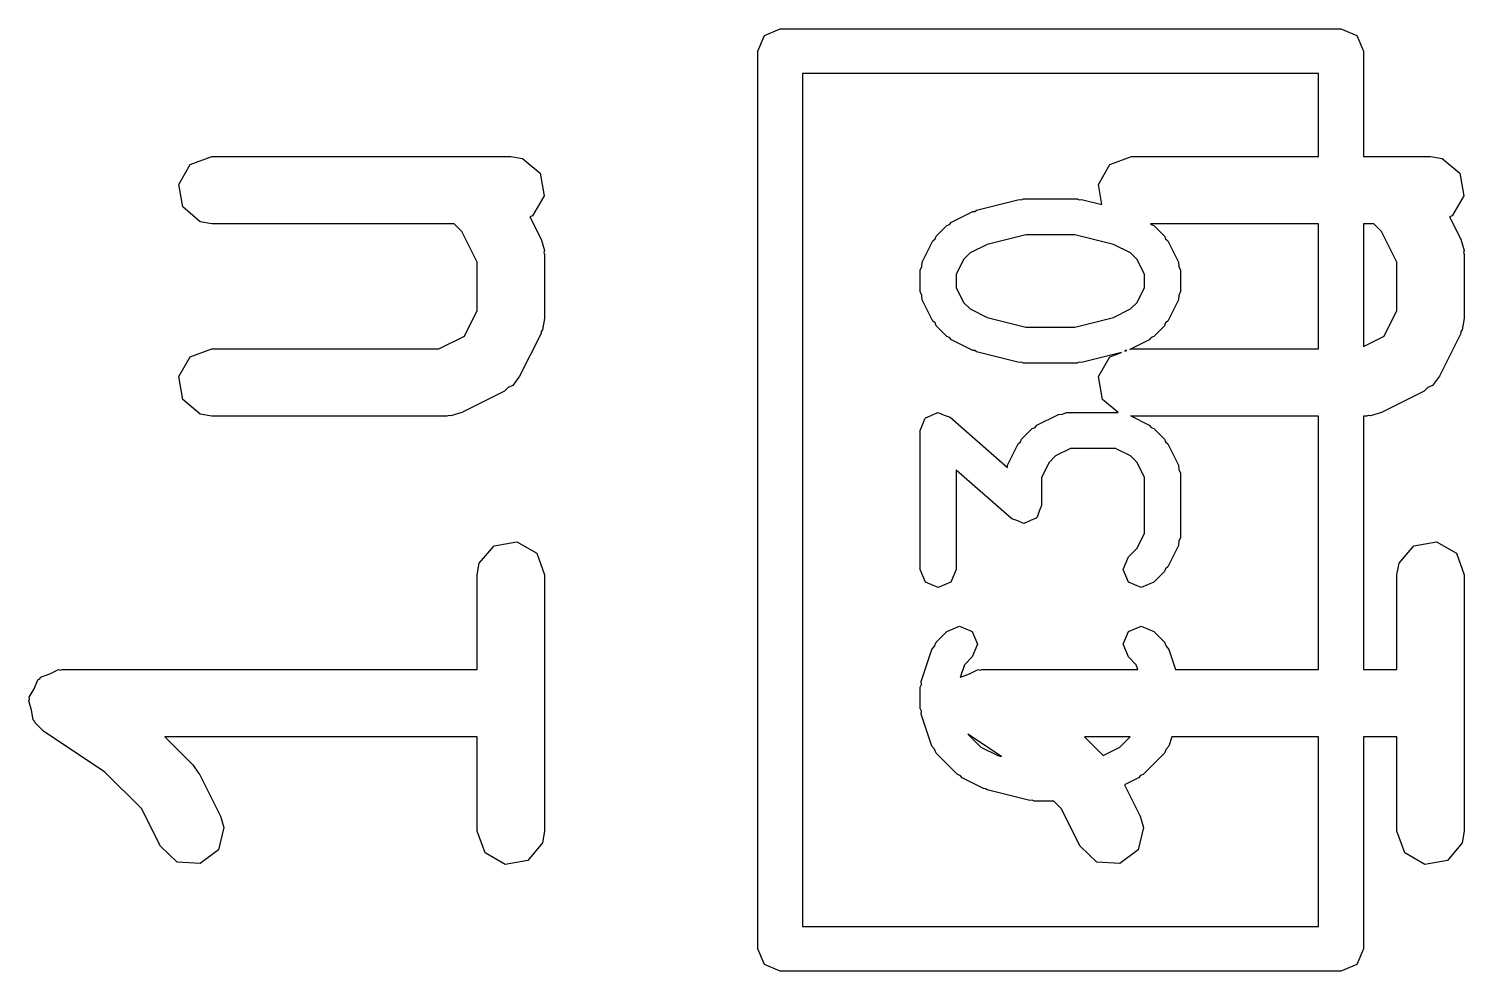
# Model space of a CAD drawing. Extents: x 0.14 to 2.87, y -2.36 to 0.08.
# Drawn here: x 0.3413 to 0.4673, y -1.8693 to -1.7866 of the extents above; entities that cross this region are included whole.
import ezdxf

# ---------------------------------------------------------------- set-up
doc = ezdxf.new("R2010")
doc.units = 0
doc.header["$MEASUREMENT"] = 0
doc.layers.add('BLACK', color=7, linetype='CONTINUOUS')

msp = doc.modelspace()

# ---------------------------------------------------------------- linework, layer by layer
at = {"layer": 'BLACK', "linetype": 'CONTINUOUS'}
for p, q in [((0.405315, -1.78858), (0.405892, -1.78719)), ((0.405892, -1.78719), (0.407283, -1.78661)), ((0.407283, -1.78661), (0.456496, -1.78661)), ((0.456496, -1.78661), (0.457888, -1.78719)), ((0.457888, -1.78719), (0.458465, -1.78858)), ((0.405315, -1.86732), (0.405315, -1.78858)), ((0.458465, -1.78858), (0.458465, -1.79782)), ((0.409252, -1.79055), (0.409252, -1.86535)), ((0.454528, -1.79055), (0.409252, -1.79055)), ((0.454528, -1.79782), (0.454528, -1.79055)), ((0.3545, -1.80026), (0.35551, -1.79851)), ((0.35551, -1.79851), (0.357408, -1.79782)), ((0.357408, -1.79782), (0.383654, -1.79782)), ((0.383654, -1.79782), (0.384664, -1.79799)), ((0.384664, -1.79799), (0.386211, -1.79929)), ((0.435208, -1.80026), (0.436218, -1.79851)), ((0.436218, -1.79851), (0.438116, -1.79782)), ((0.438116, -1.79782), (0.454528, -1.79782)), ((0.458465, -1.79782), (0.464363, -1.79782)), ((0.464363, -1.79782), (0.465373, -1.79799)), ((0.465373, -1.79799), (0.46692, -1.79929)), ((0.386211, -1.79929), (0.386562, -1.80128)), ((0.46692, -1.79929), (0.467271, -1.80128)), ((0.35485, -1.80224), (0.3545, -1.80026)), ((0.386562, -1.80128), (0.385552, -1.80303)), ((0.435522, -1.80204), (0.435208, -1.80026)), ((0.467271, -1.80128), (0.466261, -1.80303)), ((0.356398, -1.80354), (0.35485, -1.80224)), ((0.422318, -1.80358), (0.424193, -1.80264)), ((0.424193, -1.80264), (0.424371, -1.80263)), ((0.424371, -1.80263), (0.424515, -1.80252)), ((0.424515, -1.80252), (0.428265, -1.80158)), ((0.428265, -1.80158), (0.428462, -1.80161)), ((0.428462, -1.80161), (0.428647, -1.80154)), ((0.428647, -1.80154), (0.433334, -1.80154)), ((0.433334, -1.80154), (0.433518, -1.80161)), ((0.433518, -1.80161), (0.433716, -1.80158)), ((0.433716, -1.80158), (0.435522, -1.80204)), ((0.357408, -1.80372), (0.356398, -1.80354)), ((0.378682, -1.80372), (0.357408, -1.80372)), ((0.379353, -1.80439), (0.378682, -1.80372)), ((0.385552, -1.80303), (0.385317, -1.80312)), ((0.385317, -1.80312), (0.386295, -1.80507)), ((0.420971, -1.80481), (0.421909, -1.80387)), ((0.421909, -1.80387), (0.422148, -1.80377)), ((0.422148, -1.80377), (0.422318, -1.80358)), ((0.454528, -1.80372), (0.439786, -1.80372)), ((0.439786, -1.80372), (0.439832, -1.80377)), ((0.439832, -1.80377), (0.440071, -1.80387)), ((0.440071, -1.80387), (0.441009, -1.80481)), ((0.454528, -1.81469), (0.454528, -1.80372)), ((0.45939, -1.80372), (0.458465, -1.80372)), ((0.458465, -1.80372), (0.458465, -1.81448)), ((0.460061, -1.80439), (0.45939, -1.80372)), ((0.466261, -1.80303), (0.466026, -1.80312)), ((0.466026, -1.80312), (0.467004, -1.80507)), ((0.380701, -1.80709), (0.379353, -1.80439)), ((0.386295, -1.80507), (0.386588, -1.80606)), ((0.419739, -1.80709), (0.420676, -1.80522)), ((0.420676, -1.80522), (0.420872, -1.80505)), ((0.420872, -1.80505), (0.420971, -1.80481)), ((0.428841, -1.80469), (0.425447, -1.80554)), ((0.43314, -1.80469), (0.428841, -1.80469)), ((0.436534, -1.80554), (0.43314, -1.80469)), ((0.441009, -1.80481), (0.441108, -1.80505)), ((0.441108, -1.80505), (0.441304, -1.80522)), ((0.441304, -1.80522), (0.442241, -1.80709)), ((0.46141, -1.80709), (0.460061, -1.80439)), ((0.467004, -1.80507), (0.467296, -1.80606)), ((0.386588, -1.80606), (0.386547, -1.80623)), ((0.386547, -1.80623), (0.386607, -1.80639)), ((0.386607, -1.80639), (0.386607, -1.81202)), ((0.423955, -1.80628), (0.423379, -1.80686)), ((0.425447, -1.80554), (0.423955, -1.80628)), ((0.438025, -1.80628), (0.436534, -1.80554)), ((0.438601, -1.80686), (0.438025, -1.80628)), ((0.467296, -1.80606), (0.467255, -1.80623)), ((0.467255, -1.80623), (0.467316, -1.80639)), ((0.467316, -1.80639), (0.467316, -1.81202)), ((0.380701, -1.81132), (0.380701, -1.80709)), ((0.419573, -1.8078), (0.419713, -1.80746)), ((0.419713, -1.80746), (0.419739, -1.80709)), ((0.423379, -1.80686), (0.422722, -1.80817)), ((0.439258, -1.80817), (0.438601, -1.80686)), ((0.442241, -1.80709), (0.442267, -1.80746)), ((0.442267, -1.80746), (0.442407, -1.8078)), ((0.46141, -1.81132), (0.46141, -1.80709)), ((0.419573, -1.80967), (0.419573, -1.8078)), ((0.422722, -1.80817), (0.422722, -1.8093)), ((0.439258, -1.8093), (0.439258, -1.80817)), ((0.442407, -1.8078), (0.442407, -1.80967)), ((0.419713, -1.81001), (0.419573, -1.80967)), ((0.419739, -1.81038), (0.419713, -1.81001)), ((0.422722, -1.8093), (0.423379, -1.81062)), ((0.438601, -1.81062), (0.439258, -1.8093)), ((0.442267, -1.81001), (0.442241, -1.81038)), ((0.442407, -1.80967), (0.442267, -1.81001)), ((0.379579, -1.81357), (0.380701, -1.81132)), ((0.420676, -1.81225), (0.419739, -1.81038)), ((0.423379, -1.81062), (0.423955, -1.81119)), ((0.423955, -1.81119), (0.425447, -1.81194)), ((0.436533, -1.81194), (0.438025, -1.81119)), ((0.438025, -1.81119), (0.438601, -1.81062)), ((0.442241, -1.81038), (0.441304, -1.81225)), ((0.460287, -1.81357), (0.46141, -1.81132)), ((0.386607, -1.81202), (0.386429, -1.81303)), ((0.420872, -1.81242), (0.420676, -1.81225)), ((0.420971, -1.81266), (0.420872, -1.81242)), ((0.421909, -1.8136), (0.420971, -1.81266)), ((0.425447, -1.81194), (0.428841, -1.81279)), ((0.428841, -1.81279), (0.43314, -1.81279)), ((0.43314, -1.81279), (0.436533, -1.81194)), ((0.441009, -1.81266), (0.440071, -1.8136)), ((0.441108, -1.81242), (0.441009, -1.81266)), ((0.441304, -1.81225), (0.441108, -1.81242)), ((0.467316, -1.81202), (0.467138, -1.81303)), ((0.377333, -1.81469), (0.379579, -1.81357)), ((0.386295, -1.81334), (0.384421, -1.81709)), ((0.386315, -1.81316), (0.386295, -1.81334)), ((0.386429, -1.81303), (0.386315, -1.81316)), ((0.422148, -1.8137), (0.421909, -1.8136)), ((0.422318, -1.81389), (0.422148, -1.8137)), ((0.424193, -1.81483), (0.422318, -1.81389)), ((0.439662, -1.81389), (0.43796, -1.81475)), ((0.439832, -1.8137), (0.439662, -1.81389)), ((0.440071, -1.8136), (0.439832, -1.8137)), ((0.458465, -1.81448), (0.460287, -1.81357)), ((0.467004, -1.81334), (0.465129, -1.81709)), ((0.467024, -1.81316), (0.467004, -1.81334)), ((0.467138, -1.81303), (0.467024, -1.81316)), ((0.35551, -1.81538), (0.357408, -1.81469)), ((0.357408, -1.81469), (0.377333, -1.81469)), ((0.424371, -1.81484), (0.424193, -1.81483)), ((0.424515, -1.81495), (0.424371, -1.81484)), ((0.428265, -1.81589), (0.424515, -1.81495)), ((0.437243, -1.81501), (0.433716, -1.81589)), ((0.436218, -1.81538), (0.437243, -1.81501)), ((0.437609, -1.81484), (0.437532, -1.8149)), ((0.437532, -1.8149), (0.437707, -1.81484)), ((0.437707, -1.81484), (0.437609, -1.81484)), ((0.43796, -1.81475), (0.438116, -1.81469)), ((0.438116, -1.81469), (0.454528, -1.81469)), ((0.3545, -1.81713), (0.35551, -1.81538)), ((0.428462, -1.81586), (0.428265, -1.81589)), ((0.428647, -1.81594), (0.428462, -1.81586)), ((0.433334, -1.81594), (0.428647, -1.81594)), ((0.433518, -1.81586), (0.433334, -1.81594)), ((0.433716, -1.81589), (0.433518, -1.81586)), ((0.435208, -1.81713), (0.436218, -1.81538)), ((0.35485, -1.81912), (0.3545, -1.81713)), ((0.384421, -1.81709), (0.38381, -1.81791)), ((0.435559, -1.81912), (0.435208, -1.81713)), ((0.465129, -1.81709), (0.464518, -1.81791)), ((0.356398, -1.82042), (0.35485, -1.81912)), ((0.3831, -1.81841), (0.37935, -1.82028)), ((0.383404, -1.81809), (0.3831, -1.81841)), ((0.38381, -1.81791), (0.383404, -1.81809)), ((0.43695, -1.82028), (0.435559, -1.81912)), ((0.463809, -1.81841), (0.460059, -1.82028)), ((0.464113, -1.81809), (0.463809, -1.81841)), ((0.464518, -1.81791), (0.464113, -1.81809)), ((0.37935, -1.82028), (0.378368, -1.82057)), ((0.420546, -1.82053), (0.421043, -1.82029)), ((0.421043, -1.82029), (0.421096, -1.82031)), ((0.421096, -1.82031), (0.421148, -1.82028)), ((0.421148, -1.82028), (0.42166, -1.8205)), ((0.432058, -1.82043), (0.432396, -1.82028)), ((0.432396, -1.82028), (0.43695, -1.82028)), ((0.460059, -1.82028), (0.459076, -1.82057)), ((0.357408, -1.82059), (0.356398, -1.82042)), ((0.37803, -1.82059), (0.357408, -1.82059)), ((0.378196, -1.82053), (0.37803, -1.82059)), ((0.378368, -1.82057), (0.378196, -1.82053)), ((0.419573, -1.82186), (0.419785, -1.82135)), ((0.419785, -1.82135), (0.419962, -1.82082)), ((0.419962, -1.82082), (0.420013, -1.8208)), ((0.420013, -1.8208), (0.420034, -1.82075)), ((0.420034, -1.82075), (0.420546, -1.82053)), ((0.42166, -1.8205), (0.422185, -1.82067)), ((0.422185, -1.82067), (0.427225, -1.82509)), ((0.429408, -1.82168), (0.429647, -1.82158)), ((0.429647, -1.82158), (0.429817, -1.82139)), ((0.429817, -1.82139), (0.431692, -1.82045)), ((0.431692, -1.82045), (0.432058, -1.82043)), ((0.438116, -1.82059), (0.43805, -1.82058)), ((0.43805, -1.82058), (0.439662, -1.82139)), ((0.454528, -1.82059), (0.438116, -1.82059)), ((0.439662, -1.82139), (0.439832, -1.82158)), ((0.439832, -1.82158), (0.440071, -1.82168)), ((0.454528, -1.84281), (0.454528, -1.82059)), ((0.458739, -1.82059), (0.458465, -1.82059)), ((0.458465, -1.82059), (0.458465, -1.84281)), ((0.458904, -1.82053), (0.458739, -1.82059)), ((0.459076, -1.82057), (0.458904, -1.82053)), ((0.419573, -1.83405), (0.419573, -1.82186)), ((0.428176, -1.82303), (0.428371, -1.82286)), ((0.428371, -1.82286), (0.428471, -1.82262)), ((0.428471, -1.82262), (0.429408, -1.82168)), ((0.440071, -1.82168), (0.441009, -1.82262)), ((0.441009, -1.82262), (0.441108, -1.82286)), ((0.441108, -1.82286), (0.441304, -1.82303)), ((0.427238, -1.8249), (0.428176, -1.82303)), ((0.431454, -1.82409), (0.430878, -1.82467)), ((0.432768, -1.82343), (0.431454, -1.82409)), ((0.436711, -1.82343), (0.432768, -1.82343)), ((0.438025, -1.82409), (0.436711, -1.82343)), ((0.438601, -1.82467), (0.438025, -1.82409)), ((0.441304, -1.82303), (0.442241, -1.8249)), ((0.42761, -1.82961), (0.422722, -1.82533)), ((0.422722, -1.82533), (0.422722, -1.83405)), ((0.427225, -1.82509), (0.427238, -1.8249)), ((0.430878, -1.82467), (0.430221, -1.82598)), ((0.439258, -1.82598), (0.438601, -1.82467)), ((0.442241, -1.8249), (0.442267, -1.82527)), ((0.442267, -1.82527), (0.442407, -1.82561)), ((0.430221, -1.82598), (0.430221, -1.82842)), ((0.439258, -1.83086), (0.439258, -1.82598)), ((0.442407, -1.82561), (0.442407, -1.83123)), ((0.430009, -1.82893), (0.429832, -1.82946)), ((0.430221, -1.82842), (0.430009, -1.82893)), ((0.428135, -1.82978), (0.42761, -1.82961)), ((0.428647, -1.83), (0.428135, -1.82978)), ((0.428698, -1.82997), (0.428647, -1.83)), ((0.428751, -1.82999), (0.428698, -1.82997)), ((0.429248, -1.82975), (0.428751, -1.82999)), ((0.42976, -1.82953), (0.429248, -1.82975)), ((0.429782, -1.82948), (0.42976, -1.82953)), ((0.429832, -1.82946), (0.429782, -1.82948)), ((0.382178, -1.83196), (0.384167, -1.83161)), ((0.384167, -1.83161), (0.385916, -1.83262)), ((0.438601, -1.83218), (0.439258, -1.83086)), ((0.442267, -1.83157), (0.442241, -1.83194)), ((0.442407, -1.83123), (0.442267, -1.83157)), ((0.462887, -1.83196), (0.464876, -1.83161)), ((0.464876, -1.83161), (0.466625, -1.83262)), ((0.38088, -1.8335), (0.382178, -1.83196)), ((0.385916, -1.83262), (0.386607, -1.83451)), ((0.437383, -1.83405), (0.437844, -1.83293)), ((0.437844, -1.83293), (0.438601, -1.83218)), ((0.442241, -1.83194), (0.441304, -1.83381)), ((0.461588, -1.8335), (0.462887, -1.83196)), ((0.466625, -1.83262), (0.467316, -1.83451)), ((0.380702, -1.83451), (0.38088, -1.8335)), ((0.420034, -1.83516), (0.419573, -1.83405)), ((0.422722, -1.83405), (0.422261, -1.83516)), ((0.437844, -1.83516), (0.437383, -1.83405)), ((0.441009, -1.83422), (0.440071, -1.83516)), ((0.441108, -1.83398), (0.441009, -1.83422)), ((0.441304, -1.83381), (0.441108, -1.83398)), ((0.46141, -1.83451), (0.461588, -1.8335)), ((0.380702, -1.84281), (0.380702, -1.83451)), ((0.386607, -1.83451), (0.386607, -1.85701)), ((0.421148, -1.83562), (0.420034, -1.83516)), ((0.422261, -1.83516), (0.421148, -1.83562)), ((0.438958, -1.83562), (0.437844, -1.83516)), ((0.440071, -1.83516), (0.438958, -1.83562)), ((0.46141, -1.84281), (0.46141, -1.83451)), ((0.467316, -1.83451), (0.467316, -1.85701)), ((0.421909, -1.83949), (0.423022, -1.83903)), ((0.423022, -1.83903), (0.424136, -1.83949)), ((0.437844, -1.83949), (0.438958, -1.83903)), ((0.438958, -1.83903), (0.440071, -1.83949)), ((0.420831, -1.84077), (0.420971, -1.84043)), ((0.420971, -1.84043), (0.421909, -1.83949)), ((0.424136, -1.83949), (0.424597, -1.84061)), ((0.437383, -1.84061), (0.437844, -1.83949)), ((0.440071, -1.83949), (0.441009, -1.84043)), ((0.441009, -1.84043), (0.441149, -1.84077)), ((0.419654, -1.84386), (0.420591, -1.84105)), ((0.420591, -1.84105), (0.420831, -1.84077)), ((0.424136, -1.84172), (0.423461, -1.8424)), ((0.424597, -1.84061), (0.424136, -1.84172)), ((0.437844, -1.84172), (0.437383, -1.84061)), ((0.438519, -1.8424), (0.437844, -1.84172)), ((0.441149, -1.84077), (0.441389, -1.84105)), ((0.441389, -1.84105), (0.441977, -1.84281)), ((0.343191, -1.84321), (0.34396, -1.84283)), ((0.34396, -1.84283), (0.344125, -1.84287)), ((0.344125, -1.84287), (0.344284, -1.84281)), ((0.344284, -1.84281), (0.380702, -1.84281)), ((0.423461, -1.8424), (0.42309, -1.84351)), ((0.4239, -1.84321), (0.424668, -1.84283)), ((0.424668, -1.84283), (0.424833, -1.84287)), ((0.424833, -1.84287), (0.424993, -1.84281)), ((0.424993, -1.84281), (0.438657, -1.84281)), ((0.438657, -1.84281), (0.438519, -1.8424)), ((0.441977, -1.84281), (0.454528, -1.84281)), ((0.458465, -1.84281), (0.46141, -1.84281)), ((0.341805, -1.84451), (0.342149, -1.84372)), ((0.342149, -1.84372), (0.342301, -1.84365)), ((0.342301, -1.84365), (0.342386, -1.8435)), ((0.342386, -1.8435), (0.343191, -1.84321)), ((0.419573, -1.84436), (0.419672, -1.84412)), ((0.419672, -1.84412), (0.419654, -1.84386)), ((0.42309, -1.84351), (0.423095, -1.8435)), ((0.423095, -1.8435), (0.4239, -1.84321)), ((0.341338, -1.84557), (0.341406, -1.84542)), ((0.341578, -1.8464), (0.341338, -1.84557)), ((0.341376, -1.84525), (0.341805, -1.84451)), ((0.341406, -1.84542), (0.341376, -1.84525)), ((0.419573, -1.84623), (0.419573, -1.84436)), ((0.341727, -1.84724), (0.341578, -1.8464)), ((0.419672, -1.84647), (0.419573, -1.84623)), ((0.419654, -1.84673), (0.419672, -1.84647)), ((0.420591, -1.84954), (0.419654, -1.84673)), ((0.341857, -1.84735), (0.341727, -1.84724)), ((0.341905, -1.84751), (0.341857, -1.84735)), ((0.342646, -1.84822), (0.341905, -1.84751)), ((0.348027, -1.85181), (0.342646, -1.84822)), ((0.380702, -1.84872), (0.353288, -1.84872)), ((0.353288, -1.84872), (0.355746, -1.85117)), ((0.380702, -1.85701), (0.380702, -1.84872)), ((0.426698, -1.85045), (0.423754, -1.84849)), ((0.423754, -1.84849), (0.424893, -1.84962)), ((0.437996, -1.84872), (0.433996, -1.84872)), ((0.433996, -1.84872), (0.435632, -1.85035)), ((0.437088, -1.84962), (0.437996, -1.84872)), ((0.441665, -1.84872), (0.441389, -1.84954)), ((0.454528, -1.84872), (0.441665, -1.84872)), ((0.454528, -1.86535), (0.454528, -1.84872)), ((0.46141, -1.84872), (0.458465, -1.84872)), ((0.458465, -1.84872), (0.458465, -1.86732)), ((0.46141, -1.85701), (0.46141, -1.84872)), ((0.420831, -1.84982), (0.420591, -1.84954)), ((0.420971, -1.85016), (0.420831, -1.84982)), ((0.422846, -1.85203), (0.420971, -1.85016)), ((0.424893, -1.84962), (0.426384, -1.85037)), ((0.426384, -1.85037), (0.426698, -1.85045)), ((0.435632, -1.85035), (0.437088, -1.84962)), ((0.441009, -1.85016), (0.439134, -1.85203)), ((0.441149, -1.84982), (0.441009, -1.85016)), ((0.441389, -1.84954), (0.441149, -1.84982)), ((0.351231, -1.85501), (0.348027, -1.85181)), ((0.355746, -1.85117), (0.356252, -1.8519)), ((0.356252, -1.8519), (0.356299, -1.85194)), ((0.356299, -1.85194), (0.358174, -1.85569)), ((0.423086, -1.85213), (0.422846, -1.85203)), ((0.423255, -1.85233), (0.423086, -1.85213)), ((0.42513, -1.85326), (0.423255, -1.85233)), ((0.438725, -1.85233), (0.437505, -1.85294)), ((0.437505, -1.85294), (0.438882, -1.85569)), ((0.438895, -1.85213), (0.438725, -1.85233)), ((0.439134, -1.85203), (0.438895, -1.85213)), ((0.425309, -1.85328), (0.42513, -1.85326)), ((0.425453, -1.85338), (0.425309, -1.85328)), ((0.429202, -1.85432), (0.425453, -1.85338)), ((0.4294, -1.85429), (0.429202, -1.85432)), ((0.429584, -1.85437), (0.4294, -1.85429)), ((0.431297, -1.85437), (0.429584, -1.85437)), ((0.43194, -1.85501), (0.431297, -1.85437)), ((0.352892, -1.85833), (0.351231, -1.85501)), ((0.4336, -1.85833), (0.43194, -1.85501)), ((0.358466, -1.85667), (0.357997, -1.85864)), ((0.358174, -1.85569), (0.358466, -1.85667)), ((0.439175, -1.85667), (0.438706, -1.85864)), ((0.438882, -1.85569), (0.439175, -1.85667)), ((0.381392, -1.85891), (0.380702, -1.85701)), ((0.386429, -1.85802), (0.385131, -1.85957)), ((0.386607, -1.85701), (0.386429, -1.85802)), ((0.462101, -1.85891), (0.46141, -1.85701)), ((0.467138, -1.85802), (0.465839, -1.85957)), ((0.467316, -1.85701), (0.467138, -1.85802)), ((0.354358, -1.85972), (0.352892, -1.85833)), ((0.357997, -1.85864), (0.356375, -1.85984)), ((0.383142, -1.85992), (0.381392, -1.85891)), ((0.435067, -1.85972), (0.4336, -1.85833)), ((0.438706, -1.85864), (0.437083, -1.85984)), ((0.46385, -1.85992), (0.462101, -1.85891)), ((0.356375, -1.85984), (0.354358, -1.85972)), ((0.385131, -1.85957), (0.383142, -1.85992)), ((0.437083, -1.85984), (0.435067, -1.85972)), ((0.465839, -1.85957), (0.46385, -1.85992)), ((0.409252, -1.86535), (0.454528, -1.86535)), ((0.405892, -1.86871), (0.405315, -1.86732)), ((0.458465, -1.86732), (0.457888, -1.86871)), ((0.407283, -1.86929), (0.405892, -1.86871)), ((0.456496, -1.86929), (0.407283, -1.86929)), ((0.457888, -1.86871), (0.456496, -1.86929))]:
    msp.add_line(p, q, dxfattribs=at)

doc.saveas('drawing.dxf')
